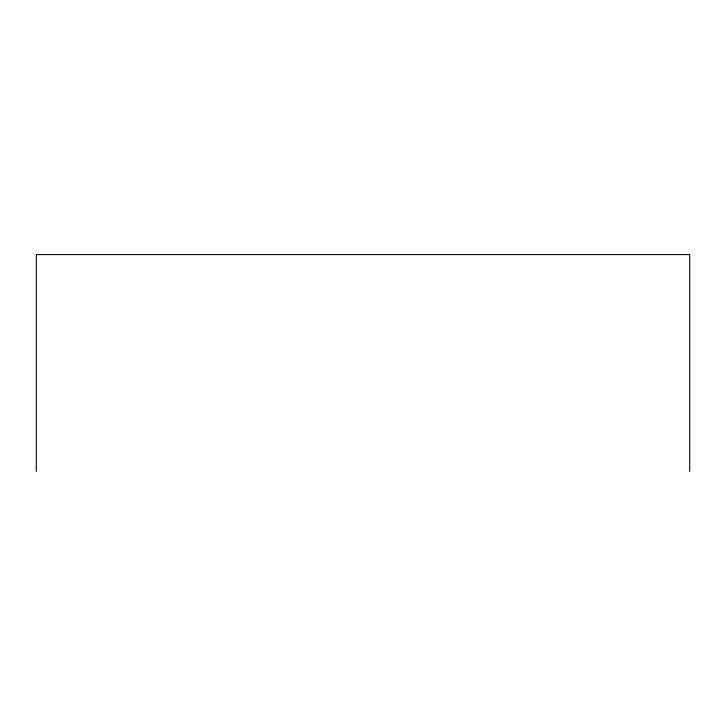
<?xml version="1.0" encoding="UTF-8"?>
<svg xmlns="http://www.w3.org/2000/svg" width="726" height="726" viewBox="0 0 726 726"><rect width="100%" height="100%" fill="white"/><g stroke="black" fill="none" stroke-linecap="round" stroke-linejoin="round"><path stroke-width="1.09" d="M689.7 471.41L689.7 254.59L36.3 254.59L36.3 471.41"/></g></svg>
